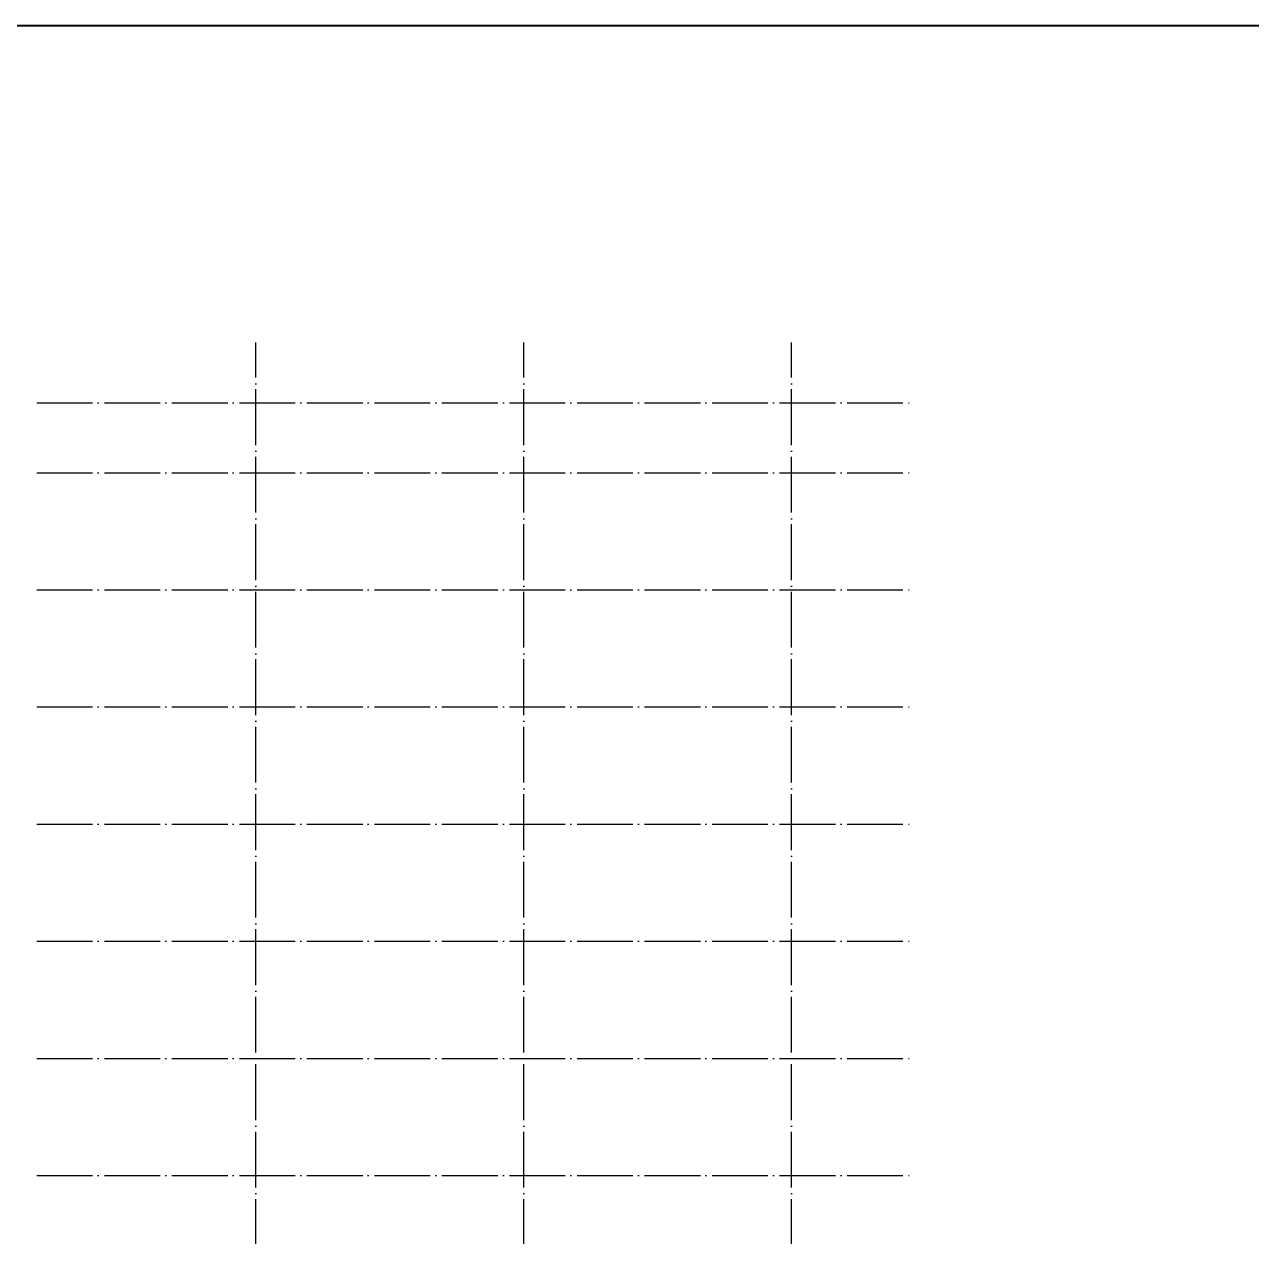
# Model space of a CAD drawing. Extents: x -781494 to 378714, y -27129 to 259749.
# Drawn here: x 280683 to 324652, y 17057 to 60513 of the extents above; entities that cross this region are included whole.
import ezdxf

# ---------------------------------------------------------------- set-up
doc = ezdxf.new("R2010")
doc.units = 0
doc.header["$LTSCALE"] = 1000
doc.header["$MEASUREMENT"] = 0
doc.linetypes.add('104-6 轴网$0$DOTE', pattern=[2.42, 2, -0.2, 0.02, -0.2])
doc.layers.add('104-6 轴网$0$A_AXIS-轴线', color=36, linetype='104-6 轴网$0$DOTE')

# ---------------------------------------------------------------- blocks, each defined once
blk = doc.blocks.new('图框-A1')
at = {"const_width": 0.5}
blk.add_lwpolyline([(766, 584), (25, 584), (25, 10), (766, 10)], close=True, dxfattribs=at)

msp = doc.modelspace()

# ---------------------------------------------------------------- linework, layer by layer
at = {"layer": '104-6 轴网$0$A_AXIS-轴线'}
for points in [[(288971.6, -7807.3), (288971.6, 49112.5)], [(298571.6, -7807.3), (298571.6, 49112.5)], [(308171.6, -7807.3), (308171.6, 49112.5)], [(281122.5, 46942.7), (312485, 46942.7)], [(281122.5, 44442.7), (312485, 44442.7)], [(281122.5, 40242.7), (312485, 40242.7)], [(281122.5, 36042.7), (312485, 36042.7)], [(281122.5, 31842.7), (312485, 31842.7)], [(281122.5, 27642.7), (312485, 27642.7)], [(281122.5, 23442.7), (312485, 23442.7)], [(281122.5, 19242.7), (312485, 19242.7)]]:
    msp.add_lwpolyline(points, dxfattribs=at)

# ---------------------------------------------------------------- block references
at = {"xscale": 150, "yscale": 150, "zscale": 150}
msp.add_blockref('图框-A1', (252560.2, -27125), dxfattribs=at)

doc.saveas('drawing.dxf')
